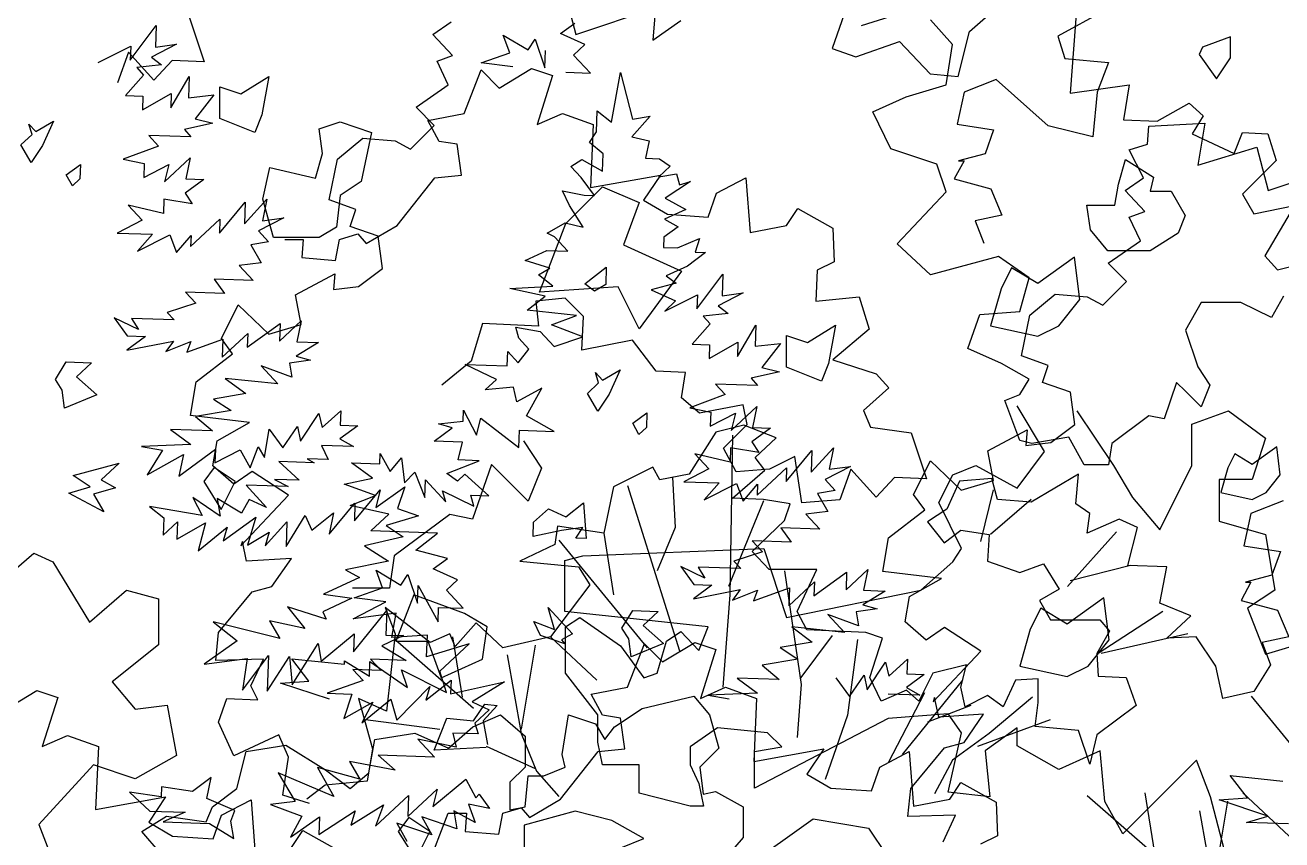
# Model space of a CAD drawing. Header units: inches. Extents: x -11 to 128, y 7 to 56.
# Drawn here: x 38.9529 to 39.3777, y 22.3473 to 22.6227 of the extents above; entities that cross this region are included whole.
import ezdxf

# ---------------------------------------------------------------- set-up
doc = ezdxf.new("R2010")
doc.units = ezdxf.units.IN
doc.header["$MEASUREMENT"] = 0
doc.layers.add('CAY', color=94, linetype='Continuous')
doc.layers.add('CAY-3', color=61, linetype='Continuous')
picture_1 = doc.add_image_def('image1.jpg', size_in_pixel=(1680, 1093))

# ---------------------------------------------------------------- blocks, each defined once
blk = doc.blocks.new('A$C76451831')
at = {"layer": 'CAY'}
for p, q in [((4659.22, 1729.96), (4665.97, 1767.35)), ((4665.97, 1767.35), (4675.16, 1732.12)), ((4648.09, 1722.64), (4648.64, 1738.49)), ((4648.64, 1738.49), (4659.22, 1729.96)), ((4688.38, 1734.38), (4674.7, 1718.99)), ((4675.16, 1732.12), (4688.38, 1734.38)), ((4642.83, 1714.67), (4648.09, 1722.64)), ((4652.95, 1706.15), (4642.83, 1714.67)), ((4674.7, 1718.99), (4687.73, 1715.82)), ((4687.73, 1715.82), (4685.01, 1702.77)), ((4652.49, 1693.02), (4652.95, 1706.15)), ((4628.6, 1696.58), (4636.94, 1701.73)), ((4636.46, 1688.14), (4628.6, 1696.58)), ((4636.94, 1701.73), (4652.49, 1693.02)), ((4685.01, 1702.77), (4695.42, 1702.4)), ((4703.37, 1696.69), (4694.94, 1688.82)), ((4695.42, 1702.4), (4703.37, 1696.69)), ((4646.41, 1674.65), (4636.46, 1688.14)), ((4694.94, 1688.82), (4708.16, 1691.08)), ((4718.84, 1685.27), (4699.82, 1672.78)), ((4708.16, 1691.08), (4710.59, 1682.83)), ((4710.59, 1682.83), (4718.84, 1685.27)), ((4627.57, 1667.15), (4622.52, 1678.2)), ((4622.52, 1678.2), (4638.72, 1674.92)), ((4638.72, 1674.92), (4646.41, 1674.65)), ((4637.88, 1650.92), (4627.57, 1667.15)), ((4699.82, 1672.78), (4715.38, 1664.08)), ((4715.38, 1664.08), (4699.27, 1656.94)), ((4699.27, 1656.94), (4709.49, 1651.14)), ((4610.99, 1646.42), (4624.4, 1654.11)), ((4616.33, 1643.51), (4610.99, 1646.42)), ((4624.4, 1654.11), (4637.88, 1650.92)), ((4709.49, 1651.14), (4698.79, 1643.35)), ((4626.37, 1632.73), (4616.33, 1643.51)), ((4698.79, 1643.35), (4698.52, 1635.65)), ((4708.93, 1635.29), (4725.5, 1642.42)), ((4725.5, 1642.42), (4722.42, 1632.1)), ((4594.41, 1625.69), (4610.53, 1633.29)), ((4610.53, 1633.29), (4626.37, 1632.73)), ((4698.52, 1635.65), (4708.93, 1635.29)), ((4730.11, 1631.83), (4716.61, 1621.42)), ((4722.42, 1632.1), (4730.11, 1631.83)), ((4612.79, 1620.06), (4594.41, 1625.69)), ((4604.45, 1614.91), (4612.79, 1620.06)), ((4716.61, 1621.42), (4700.5, 1614.28)), ((4615.03, 1606.38), (4604.45, 1614.91)), ((4708, 1608.58), (4689.26, 1603.79)), ((4700.5, 1614.28), (4708, 1608.58)), ((4723.65, 1589.44), (4743.14, 1615.51)), ((4743.14, 1615.51), (4742.57, 1599.21)), ((4582.8, 1604.79), (4615.03, 1606.38)), ((4609.33, 1598.88), (4582.8, 1604.79)), ((4689.26, 1603.79), (4707.54, 1595.45)), ((4699.56, 1587.56), (4724.01, 1599.86)), ((4724.01, 1599.86), (4723.65, 1589.44)), ((4758.5, 1601.37), (4739.58, 1591.61)), ((4742.57, 1599.21), (4758.5, 1601.37)), ((4595.82, 1588.47), (4609.33, 1598.88)), ((4707.54, 1595.45), (4699.56, 1587.56)), ((4739.58, 1591.61), (4747.09, 1585.91)), ((4632.84, 1584.45), (4595.82, 1588.47)), ((4614.02, 1577.41), (4632.84, 1584.45)), ((4747.09, 1585.91), (4728.44, 1583.84)), ((4728.44, 1583.84), (4733.68, 1578.21)), ((4587.22, 1575.62), (4605.68, 1572.26)), ((4589.65, 1567.38), (4587.22, 1575.62)), ((4605.68, 1572.26), (4616.16, 1561.01)), ((4637.72, 1568.42), (4614.02, 1577.41)), ((4733.68, 1578.21), (4720, 1562.82)), ((4754.11, 1553.47), (4768.07, 1577.01)), ((4768.07, 1577.01), (4767.52, 1561.16)), ((4597.06, 1558.96), (4589.65, 1567.38)), ((4616.16, 1561.01), (4637.72, 1568.42)), ((4720, 1562.82), (4733.12, 1562.37)), ((4732.76, 1551.95), (4754.49, 1564.34)), ((4733.12, 1562.37), (4732.76, 1551.95)), ((4754.49, 1564.34), (4754.11, 1553.47)), ((4767.52, 1561.16), (4786.63, 1563.22)), ((4786.63, 1563.22), (4772.4, 1545.13)), ((4580.76, 1546.38), (4581.14, 1557.25)), ((4581.14, 1557.25), (4589, 1548.81)), ((4589, 1548.81), (4597.06, 1558.96)), ((4572.7, 1536.23), (4549.08, 1547.49)), ((4549.08, 1547.49), (4580.76, 1546.38)), ((4772.4, 1545.13), (4785.88, 1541.94)), ((4564.27, 1528.37), (4572.7, 1536.23)), ((4785.88, 1541.94), (4764.42, 1537.25)), ((4764.42, 1537.25), (4769.21, 1531.64)), ((4585.64, 1530.34), (4564.27, 1528.37)), ((4587.97, 1519.38), (4585.64, 1530.34)), ((4606.91, 1529.6), (4587.97, 1519.38)), ((4595.3, 1508.7), (4606.91, 1529.6)), ((4744.95, 1524.78), (4718.32, 1514.83)), ((4769.21, 1531.64), (4737.53, 1532.75)), ((4737.53, 1532.75), (4744.95, 1524.78)), ((4718.32, 1514.83), (4734.07, 1511.56)), ((4749.45, 1497.88), (4768.66, 1515.79)), ((4768.66, 1515.79), (4765.39, 1500.04)), ((4528.94, 1502.86), (4547.59, 1504.92)), ((4547.59, 1504.92), (4547.88, 1513.07)), ((4547.88, 1513.07), (4557.64, 1494.15)), ((4557.64, 1494.15), (4560.81, 1507.18)), ((4560.81, 1507.18), (4589.49, 1484.87)), ((4616.2, 1497.09), (4595.3, 1508.7)), ((4734.07, 1511.56), (4733.7, 1501.15)), ((4733.7, 1501.15), (4752.62, 1510.91)), ((4752.62, 1510.91), (4749.45, 1497.88)), ((4525.77, 1489.82), (4539.26, 1499.78)), ((4539.26, 1499.78), (4528.94, 1502.86)), ((4589.49, 1484.87), (4589.95, 1498.01)), ((4589.95, 1498.01), (4616.2, 1497.09)), ((4778.96, 1499.57), (4765.01, 1489.17)), ((4765.39, 1500.04), (4778.96, 1499.57)), ((4547.04, 1489.08), (4525.77, 1489.82)), ((4543.85, 1475.59), (4547.04, 1489.08)), ((4765.01, 1489.17), (4770.17, 1481.29)), ((4484.84, 1472.66), (4485.11, 1480.36)), ((4485.11, 1480.36), (4492.79, 1466.94)), ((4492.79, 1466.94), (4501.3, 1477.07)), ((4501.3, 1477.07), (4503.37, 1458.42)), ((4722.1, 1480.24), (4732.58, 1469)), ((4748.61, 1473.88), (4722.1, 1480.24)), ((4748.99, 1484.74), (4748.61, 1473.88)), ((4770.17, 1481.29), (4748.99, 1484.74)), ((4790.7, 1459.26), (4810.09, 1482.61)), ((4809.52, 1466.31), (4826.48, 1484.76)), ((4810.09, 1482.61), (4809.52, 1466.31)), ((4826.48, 1484.76), (4823.2, 1468.55)), ((4463.57, 1473.41), (4484.84, 1472.66)), ((4479.48, 1461.97), (4463.57, 1473.41)), ((4535.34, 1465.46), (4559.69, 1475.04)), ((4559.69, 1475.04), (4543.85, 1475.59)), ((4732.58, 1469), (4713.66, 1459.23)), ((4769.05, 1449.14), (4791.06, 1469.68)), ((4791.06, 1469.68), (4790.7, 1459.26)), ((4839.13, 1470.72), (4820.21, 1460.95)), ((4823.2, 1468.55), (4839.13, 1470.72)), ((4458.02, 1457.28), (4479.48, 1461.97)), ((4481.74, 1448.74), (4458.02, 1457.28)), ((4503.37, 1458.42), (4511.35, 1466.3)), ((4511.35, 1466.3), (4518.85, 1447.45)), ((4518.85, 1447.45), (4519.31, 1460.58)), ((4519.31, 1460.58), (4534.6, 1444.18)), ((4543.3, 1459.74), (4535.34, 1465.46)), ((4548.92, 1464.98), (4543.3, 1459.74)), ((4566.92, 1448.49), (4548.92, 1464.98)), ((4713.66, 1459.23), (4740.37, 1458.3)), ((4740.37, 1458.3), (4729.04, 1445.55)), ((4729.04, 1445.55), (4753.49, 1457.84)), ((4753.49, 1457.84), (4758.46, 1444.52)), ((4758.46, 1444.52), (4769.33, 1457.29)), ((4769.33, 1457.29), (4769.05, 1449.14)), ((4820.21, 1460.95), (4827.62, 1452.53)), ((4462.44, 1441.26), (4481.74, 1448.74)), ((4534.6, 1444.18), (4532.16, 1452.42)), ((4532.16, 1452.42), (4555.77, 1440.72)), ((4555.77, 1440.72), (4553.34, 1448.96)), ((4553.34, 1448.96), (4566.92, 1448.49)), ((4827.62, 1452.53), (4814.4, 1450.27)), ((4814.4, 1450.27), (4822.09, 1436.86)), ((4491.67, 1434.8), (4462.44, 1441.26)), ((4478.09, 1422.12), (4491.67, 1434.8)), ((4822.09, 1436.86), (4805.7, 1434.71)), ((4805.7, 1434.71), (4816.18, 1423.46)), ((4528.33, 1420.37), (4478.09, 1422.12)), ((4512.03, 1407.79), (4528.33, 1420.37)), ((4786.77, 1424.49), (4794.55, 1413.79)), ((4816.18, 1423.46), (4786.77, 1424.49)), ((4794.55, 1413.79), (4765.13, 1414.82)), ((4765.13, 1414.82), (4772.99, 1406.39)), ((4200.34, 1384.68), (4224.51, 1405.33)), ((4224.51, 1405.33), (4238.66, 1398.84)), ((4535.82, 1401.52), (4512.03, 1407.79)), ((4525.13, 1393.74), (4535.82, 1401.52)), ((4772.99, 1406.39), (4751.45, 1399.43)), ((4238.66, 1398.84), (4266.37, 1353.42)), ((4487.01, 1379.2), (4482.04, 1392.52)), ((4482.04, 1392.52), (4500.68, 1381.44)), ((4543.42, 1385.39), (4525.13, 1393.74)), ((4711.43, 1395.39), (4721.38, 1381.9)), ((4729.7, 1386.59), (4711.43, 1395.39)), ((4724.56, 1394.93), (4729.7, 1386.59)), ((4756.69, 1393.81), (4724.56, 1394.93)), ((4751.45, 1399.43), (4756.69, 1393.81)), ((4811.71, 1373.3), (4836.35, 1391.03)), ((4835.89, 1377.9), (4852.29, 1393.19)), ((4836.35, 1391.03), (4835.89, 1377.9)), ((4852.29, 1393.19), (4849.02, 1377.44)), ((4500.68, 1381.44), (4505.95, 1389.42)), ((4505.95, 1389.42), (4513.35, 1367.85)), ((4534.99, 1377.52), (4543.42, 1385.39)), ((4721.38, 1381.9), (4734.96, 1381.42)), ((4792.87, 1365.8), (4812.08, 1383.71)), ((4812.08, 1383.71), (4811.71, 1373.3)), ((4266.37, 1353.42), (4294.09, 1377.61)), ((4294.09, 1377.61), (4318.26, 1371.12)), ((4465.45, 1371.79), (4487.01, 1379.2)), ((4513.35, 1367.85), (4513.81, 1380.98)), ((4513.81, 1380.98), (4528.72, 1353.72)), ((4547.65, 1363.94), (4534.99, 1377.52)), ((4734.96, 1381.42), (4721, 1371.03)), ((4721, 1371.03), (4756.14, 1377.96)), ((4756.14, 1377.96), (4750.42, 1370)), ((4750.42, 1370), (4769.26, 1377.5)), ((4766.26, 1369.45), (4793.35, 1379.38)), ((4769.26, 1377.5), (4766.26, 1369.45)), ((4793.35, 1379.38), (4792.87, 1365.8)), ((4865.31, 1376.87), (4848.64, 1366.57)), ((4849.02, 1377.44), (4865.31, 1376.87)), ((4318.26, 1371.12), (4318.26, 1336.32)), ((4464.9, 1355.94), (4489.36, 1368.69)), ((4489.36, 1368.69), (4465.45, 1371.79)), ((4528.72, 1353.72), (4529.1, 1364.58)), ((4529.1, 1364.58), (4547.65, 1363.94)), ((4859.4, 1363.48), (4843.47, 1361.31)), ((4848.64, 1366.57), (4859.4, 1363.48)), ((4497.23, 1360.26), (4464.9, 1355.94)), ((4493.86, 1341.79), (4497.23, 1360.26)), ((4822.1, 1359.34), (4834.77, 1345.75)), ((4845.37, 1350.82), (4822.1, 1359.34)), ((4843.47, 1361.31), (4845.37, 1350.82)), ((4834.77, 1345.75), (4795.03, 1349.86)), ((4795.03, 1349.86), (4810.5, 1338.44)), ((4318.26, 1336.32), (4283.47, 1308.59)), ((4520.66, 1343.57), (4493.86, 1341.79)), ((4520.09, 1327.27), (4520.66, 1343.57)), ((4552.15, 1337.03), (4520.09, 1327.27)), ((4530.14, 1316.49), (4552.15, 1337.03)), ((4810.5, 1338.44), (4786.33, 1334.29)), ((4786.33, 1334.29), (4799.63, 1325.67)), ((4431.54, 1309.06), (4418.53, 1325.83)), ((4418.53, 1325.83), (4458.27, 1321.72)), ((4799.63, 1325.67), (4772.73, 1321.17)), ((4868.06, 1312.85), (4882.1, 1325.51)), ((4882.1, 1325.51), (4881.72, 1314.64)), ((4458.27, 1321.72), (4458.36, 1324.44)), ((4458.36, 1324.44), (4476.99, 1312.91)), ((4476.99, 1312.91), (4477.37, 1323.78)), ((4477.37, 1323.78), (4505.69, 1304.2)), ((4501.17, 1317.5), (4535.01, 1300.46)), ((4505.69, 1304.2), (4501.17, 1317.5)), ((4535.01, 1300.46), (4530.14, 1316.49)), ((4772.73, 1321.17), (4785.5, 1310.3)), ((4851.84, 1302.54), (4865.71, 1323.36)), ((4865.71, 1323.36), (4868.06, 1312.85)), ((4283.47, 1308.59), (4300.57, 1287.95)), ((4410.19, 1307.54), (4431.54, 1309.06)), ((4446.93, 1295.37), (4410.19, 1307.54)), ((4753.81, 1311.4), (4769.28, 1299.98)), ((4785.5, 1310.3), (4753.81, 1311.4)), ((4828.14, 1311.53), (4838.52, 1297.56)), ((4838.52, 1297.56), (4849.5, 1313.5)), ((4849.5, 1313.5), (4851.84, 1302.54)), ((4894.84, 1314.18), (4881.35, 1304.23)), ((4881.72, 1314.64), (4894.84, 1314.18)), ((4682.3, 1288.37), (4721.22, 1297.81)), ((4721.22, 1297.81), (4733.01, 1283.65)), ((4769.28, 1299.98), (4732.07, 1298.56)), ((4732.07, 1298.56), (4747.83, 1295.74)), ((4891.57, 1298.43), (4867.58, 1299.27)), ((4881.35, 1304.23), (4891.57, 1298.43)), ((4300.57, 1287.95), (4324.75, 1290.9)), ((4324.75, 1290.9), (4331.82, 1253.15)), ((4661.47, 1274.61), (4682.3, 1288.37)), ((4554.94, 1274.61), (4575.78, 1283.65)), ((4575.78, 1283.65), (4594.25, 1267.53)), ((4622.16, 1253.76), (4626.88, 1283.65)), ((4626.88, 1283.65), (4647.32, 1276.97)), ((4733.01, 1283.65), (4740.09, 1258.48)), ((4481.05, 1265.17), (4511.31, 1269.89)), ((4511.31, 1269.89), (4536.47, 1258.48)), ((4536.47, 1258.48), (4554.94, 1274.61)), ((4647.32, 1276.97), (4654.39, 1265.17)), ((4654.39, 1265.17), (4661.47, 1274.61)), ((4384.35, 1256.12), (4414.22, 1260.84)), ((4414.22, 1260.84), (4444.1, 1242.36)), ((4476.72, 1240), (4481.05, 1265.17)), ((4594.25, 1267.53), (4594.25, 1244.33)), ((4740.09, 1258.48), (4725.93, 1244.33)), ((4331.82, 1253.15), (4300.57, 1235.45)), ((4377.27, 1228.2), (4384.35, 1256.12)), ((4624.52, 1244.33), (4622.16, 1253.76)), ((4269.32, 1246.07), (4228.05, 1201.24)), ((4300.57, 1235.45), (4269.32, 1246.07)), ((4444.1, 1242.36), (4462.57, 1228.2)), ((4462.57, 1228.2), (4476.72, 1240)), ((4594.25, 1244.33), (4582.85, 1232.92)), ((4608.4, 1237.64), (4624.52, 1244.33)), ((4725.93, 1244.33), (4728.29, 1223.88)), ((4582.85, 1232.92), (4582.85, 1212.08)), ((4594.25, 1214.44), (4596.61, 1237.64)), ((4596.61, 1237.64), (4608.4, 1237.64)), ((4358.8, 1214.44), (4377.27, 1228.2)), ((4728.29, 1223.88), (4737.73, 1225.84)), ((4737.73, 1225.84), (4758.56, 1214.44)), ((4354.08, 1203.04), (4358.8, 1214.44)), ((4582.85, 1212.08), (4594.25, 1214.44)), ((4758.56, 1214.44), (4758.56, 1191.24)), ((4305.73, 1195.96), (4324.21, 1207.36)), ((4324.21, 1207.36), (4354.08, 1203.04)), ((4749.13, 1161.35), (4811.23, 1205.4)), ((4811.23, 1205.4), (4852.9, 1198.32)), ((4228.05, 1201.24), (4241.61, 1166.44)), ((4319.49, 1179.83), (4305.73, 1195.96)), ((4852.9, 1198.32), (4866.66, 1177.87)), ((4758.56, 1191.24), (4744.41, 1175.12)), ((5529.07, 946.57), (5540.67, 911.76)), ((5485.02, 913.12), (5504.51, 939.18)), ((5504.51, 939.18), (5503.94, 922.88)), ((5808.89, 933.16), (5819.59, 940.94)), ((6056.75, 945.81), (6035.21, 938.85)), ((5770.77, 918.62), (5765.8, 931.94)), ((5765.8, 931.94), (5784.45, 920.86)), ((5784.45, 920.86), (5789.71, 928.84)), ((5789.71, 928.84), (5797.11, 907.27)), ((5827.18, 924.81), (5808.89, 933.16)), ((5460.94, 911.24), (5485.39, 923.53)), ((5483.71, 919.15), (5475.28, 895.94)), ((5502.7, 898.05), (5483.71, 919.15)), ((5485.39, 923.53), (5485.02, 913.12)), ((5519.88, 925.04), (5500.96, 915.28)), ((5503.94, 922.88), (5519.88, 925.04)), ((5749.22, 911.21), (5770.77, 918.62)), ((5797.11, 907.27), (5797.57, 920.4)), ((5818.75, 916.95), (5827.18, 924.81)), ((5508.46, 909.58), (5489.81, 907.51)), ((5500.96, 915.28), (5508.46, 909.58)), ((5516.41, 912.82), (5502.7, 898.05)), ((5540.67, 911.76), (5516.41, 912.82)), ((5773.13, 908.11), (5749.22, 911.21)), ((5831.42, 903.36), (5818.75, 916.95)), ((5495.05, 901.89), (5481.37, 886.5)), ((5489.81, 907.51), (5495.05, 901.89)), ((5515.49, 877.14), (5529.45, 900.68)), ((5529.45, 900.68), (5528.9, 884.84)), ((5812.86, 904), (5831.42, 903.36)), ((5481.37, 886.5), (5494.5, 886.04)), ((5494.14, 875.62), (5515.87, 888.01)), ((5494.5, 886.04), (5494.14, 875.62)), ((5515.87, 888.01), (5515.49, 877.14)), ((5528.9, 884.84), (5548, 886.89)), ((5548, 886.89), (5533.78, 868.8)), ((5547.26, 865.61), (5525.8, 860.92)), ((5533.78, 868.8), (5547.26, 865.61)), ((5498.9, 856.42), (5506.33, 848.45)), ((5530.59, 855.31), (5498.9, 856.42)), ((5525.8, 860.92), (5530.59, 855.31)), ((5506.33, 848.45), (5479.7, 838.5)), ((5479.7, 838.5), (5495.44, 835.23)), ((5495.44, 835.23), (5495.08, 824.82)), ((5495.08, 824.82), (5514, 834.58)), ((5510.83, 821.55), (5530.03, 839.46)), ((5514, 834.58), (5510.83, 821.55)), ((5530.03, 839.46), (5526.76, 823.71)), ((5540.34, 823.24), (5526.38, 812.84)), ((5526.76, 823.71), (5540.34, 823.24)), ((5510.37, 808.42), (5509.99, 797.55)), ((5531.55, 804.96), (5510.37, 808.42)), ((5526.38, 812.84), (5531.55, 804.96)), ((5552.08, 782.93), (5571.47, 806.28)), ((5570.9, 789.98), (5587.86, 808.43)), ((5571.47, 806.28), (5570.9, 789.98)), ((5587.86, 808.43), (5584.57, 792.23)), ((5509.99, 797.55), (5483.48, 803.92)), ((5483.48, 803.92), (5493.96, 792.67)), ((5493.96, 792.67), (5475.04, 782.9)), ((5530.42, 772.81), (5552.44, 793.35)), ((5552.44, 793.35), (5552.08, 782.93)), ((5600.51, 794.39), (5581.59, 784.62)), ((5584.57, 792.23), (5600.51, 794.39)), ((5475.04, 782.9), (5501.74, 781.97)), ((5501.74, 781.97), (5490.42, 769.22)), ((5490.42, 769.22), (5514.87, 781.51)), ((5514.87, 781.51), (5519.84, 768.19)), ((5519.84, 768.19), (5530.71, 780.96)), ((5530.71, 780.96), (5530.42, 772.81)), ((5589, 776.2), (5575.78, 773.95)), ((5581.59, 784.62), (5589, 776.2)), ((5575.78, 773.95), (5583.47, 760.53)), ((5583.47, 760.53), (5567.08, 758.38)), ((5567.08, 758.38), (5577.56, 747.14)), ((5577.56, 747.14), (5548.14, 748.16)), ((5548.14, 748.16), (5555.93, 737.47)), ((5526.51, 738.49), (5534.37, 730.06)), ((5555.93, 737.47), (5526.51, 738.49)), ((5534.37, 730.06), (5512.83, 723.1)), ((5512.83, 723.1), (5518.07, 717.48)), ((5472.81, 719.06), (5482.76, 705.57)), ((5491.08, 710.26), (5472.81, 719.06)), ((5518.07, 717.48), (5485.93, 718.6)), ((5485.93, 718.6), (5491.08, 710.26)), ((5573.09, 696.97), (5597.73, 714.7)), ((5597.27, 701.57), (5613.66, 716.86)), ((5597.73, 714.7), (5597.27, 701.57)), ((5613.66, 716.86), (5610.39, 701.11)), ((5496.34, 705.09), (5482.38, 694.7)), ((5482.38, 694.7), (5517.52, 701.63)), ((5482.76, 705.57), (5496.34, 705.09)), ((5517.52, 701.63), (5511.8, 693.67)), ((5511.8, 693.67), (5530.64, 701.17)), ((5527.64, 693.12), (5554.72, 703.05)), ((5530.64, 701.17), (5527.64, 693.12)), ((5554.25, 689.47), (5573.45, 707.39)), ((5554.72, 703.05), (5554.25, 689.47)), ((5573.45, 707.39), (5573.09, 696.97)), ((5626.69, 700.54), (5610.01, 690.24)), ((5610.39, 701.11), (5626.69, 700.54)), ((5606.74, 674.49), (5583.48, 683.01)), ((5583.48, 683.01), (5596.14, 669.42)), ((5620.78, 687.15), (5604.85, 684.98)), ((5604.85, 684.98), (5606.74, 674.49)), ((5610.01, 690.24), (5620.78, 687.15)), ((5596.14, 669.42), (5556.41, 673.53)), ((5556.41, 673.53), (5571.87, 662.11)), ((5571.87, 662.11), (5547.71, 657.97)), ((5547.71, 657.97), (5561, 649.34)), ((5561, 649.34), (5534.11, 644.84)), ((5534.11, 644.84), (5546.87, 633.97)), ((5613.22, 626.21), (5627.08, 647.03)), ((5627.08, 647.03), (5629.44, 636.52)), ((5629.44, 636.52), (5643.47, 649.18)), ((5643.47, 649.18), (5643.09, 638.31)), ((5515.19, 635.07), (5530.65, 623.65)), ((5546.87, 633.97), (5515.19, 635.07)), ((5586.05, 614.01), (5589.51, 635.2)), ((5589.51, 635.2), (5599.9, 621.24)), ((5599.9, 621.24), (5610.88, 637.17)), ((5610.88, 637.17), (5613.22, 626.21)), ((5656.22, 637.86), (5642.73, 627.9)), ((5643.09, 638.31), (5656.22, 637.86)), ((5642.73, 627.9), (5652.95, 622.1)), ((5530.65, 623.65), (5493.44, 622.23)), ((5493.44, 622.23), (5509.21, 619.42)), ((5509.21, 619.42), (5497.68, 600.78)), ((5497.68, 600.78), (5524.95, 616.15)), ((5521.67, 599.94), (5549.11, 620.29)), ((5524.95, 616.15), (5521.67, 599.94)), ((5549.11, 620.29), (5548.75, 609.88)), ((5548.75, 609.88), (5567.67, 619.64)), ((5567.67, 619.64), (5575.36, 606.23)), ((5575.36, 606.23), (5581.34, 621.88)), ((5581.34, 621.88), (5586.05, 614.01)), ((5628.96, 622.94), (5634.03, 612.34)), ((5652.95, 622.1), (5628.96, 622.94)), ((5596.82, 610.92), (5612.19, 596.78)), ((5623.52, 609.98), (5596.82, 610.92)), ((5618.19, 612.89), (5623.52, 609.98)), ((5634.03, 612.34), (5618.19, 612.89)), ((5612.19, 596.78), (5593.63, 597.43)), ((5593.63, 597.43), (5603.87, 592.08)), ((5603.87, 592.08), (5572.18, 593.19)), ((5572.18, 593.19), (5587.46, 576.34)), ((5653.72, 566.32), (5673.11, 589.67)), ((5669.92, 576.18), (5691.77, 591.73)), ((5673.11, 589.67), (5669.92, 576.18)), ((5691.77, 591.73), (5686.22, 575.61)), ((5552.79, 569.84), (5531.98, 583.71)), ((5531.98, 583.71), (5539.21, 570.31)), ((5568.73, 572), (5550.53, 583.07)), ((5550.53, 583.07), (5552.79, 569.84)), ((5574.52, 582.23), (5568.73, 572)), ((5587.46, 576.34), (5574.52, 582.23)), ((5634.78, 556.1), (5654.18, 579.45)), ((5654.18, 579.45), (5653.72, 566.32)), ((5499.57, 577.14), (5510.15, 568.61)), ((5539.21, 570.31), (5499.57, 577.14)), ((5510.15, 568.61), (5509.69, 555.48)), ((5554.86, 551.18), (5579.49, 568.91)), ((5579.49, 568.91), (5573.32, 547.82)), ((5602.29, 546.81), (5616.7, 570.33)), ((5616.7, 570.33), (5621.75, 559.27)), ((5621.75, 559.27), (5638.07, 572.3)), ((5638.07, 572.3), (5634.78, 556.1)), ((5701.88, 570.07), (5677.61, 562.76)), ((5686.22, 575.61), (5701.88, 570.07)), ((5509.69, 555.48), (5520.47, 565.53)), ((5520.47, 565.53), (5520.01, 552.4)), ((5520.01, 552.4), (5541.74, 564.79)), ((5541.74, 564.79), (5536.02, 543.68)), ((5536.02, 543.68), (5557.94, 561.5)), ((5557.94, 561.5), (5554.86, 551.18)), ((5586.44, 547.36), (5602.93, 565.37)), ((5602.93, 565.37), (5602.29, 546.81)), ((5677.61, 562.76), (5690.45, 554.15)), ((5573.32, 547.82), (5589.52, 557.68)), ((5589.52, 557.68), (5586.44, 547.36)), ((5690.45, 554.15), (5661.22, 547.47)), ((5661.22, 547.47), (5679.4, 535.95)), ((5683.65, 539.8), (5680.11, 515.62)), ((5679.4, 535.95), (5646.99, 529.38)), ((5657.66, 523.56), (5630.49, 510.91)), ((5646.99, 529.38), (5657.66, 523.56)), ((5680.11, 515.62), (5652.4, 515.62)), ((5651.68, 507.91), (5630.03, 497.78)), ((5630.49, 510.91), (5651.68, 507.91)), ((5632.55, 492.25), (5603.42, 501.43)), ((5603.42, 501.43), (5616.44, 485.11)), ((5630.03, 497.78), (5632.55, 492.25)), ((5652.99, 467.51), (5678.1, 498.82)), ((5678.1, 498.82), (5677.45, 480.26)), ((5597.6, 477.61), (5547.29, 490.25)), ((5547.29, 490.25), (5565.37, 476.01)), ((5589.92, 491.02), (5597.6, 477.61)), ((5616.44, 485.11), (5589.92, 491.02)), ((5565.37, 476.01), (5540.74, 458.29)), ((5606.81, 442.83), (5626.47, 473.88)), ((5626.47, 473.88), (5628.73, 460.65)), ((5628.73, 460.65), (5653.46, 481.1)), ((5653.46, 481.1), (5652.99, 467.51)), ((5690.58, 479.8), (5674.45, 472.2)), ((5677.45, 480.26), (5690.58, 479.8)), ((5569.51, 438.7), (5589, 464.76)), ((5589, 464.76), (5588.07, 438.05)), ((5588.07, 438.05), (5604.84, 464.21)), ((5604.84, 464.21), (5606.81, 442.83)), ((5674.45, 472.2), (5692.64, 461.14)), ((5540.74, 458.29), (5573.06, 462.6)), ((5573.06, 462.6), (5569.51, 438.7)), ((5652.53, 454.38), (5660.39, 445.95)), ((5673.8, 453.64), (5652.53, 454.38)), ((5665.94, 462.08), (5673.8, 453.64)), ((5692.64, 461.14), (5665.94, 462.08)), ((5660.39, 445.95), (5633.33, 436.47)), ((5707.46, 431.16), (5726.57, 446.36)), ((5726.57, 446.36), (5726.2, 435.94)), ((5726.2, 435.94), (5766.85, 444.95)), ((5766.85, 444.95), (5742.31, 429.94)), ((5633.33, 436.47), (5651.88, 435.82)), ((5651.88, 435.82), (5645.8, 417.45)), ((5685.63, 416.05), (5710.54, 441.48)), ((5710.54, 441.48), (5707.46, 431.16)), ((5645.8, 417.45), (5667.53, 429.83)), ((5659.29, 414.25), (5681.21, 432.08)), ((5667.53, 429.83), (5659.29, 414.25)), ((5681.21, 432.08), (5685.63, 416.05)), ((5742.31, 429.94), (5755.24, 424.05)), ((5755.24, 424.05), (5744.47, 414)), ((5744.47, 414), (5746.9, 405.75)), ((5701.45, 401.9), (5714.12, 388.31)), ((5730.24, 395.91), (5701.45, 401.9)), ((5746.9, 405.75), (5727.89, 406.42)), ((5727.89, 406.42), (5730.24, 395.91)), ((5714.12, 388.31), (5671.57, 389.8)), ((5671.57, 389.8), (5684.32, 378.47)), ((5625.93, 380.51), (5638.32, 358.77)), ((5657.8, 371.69), (5625.93, 380.51)), ((5650.11, 385.11), (5657.8, 371.69)), ((5684.32, 378.47), (5650.11, 385.11)), ((5596.34, 376.56), (5609.18, 354.8)), ((5638.32, 358.77), (5596.34, 376.56)), ((5712.82, 351.18), (5737.55, 371.63)), ((5737.55, 371.63), (5745.22, 357.76)), ((5693.98, 343.68), (5715.99, 364.22)), ((5715.99, 364.22), (5712.82, 351.18)), ((5745.22, 357.76), (5747.58, 360.4)), ((5747.58, 360.4), (5755.36, 349.7)), ((5609.18, 354.8), (5590.52, 352.74)), ((5590.52, 352.74), (5614.23, 343.75)), ((5651.15, 337.02), (5675.71, 352.48)), ((5669.71, 336.37), (5694.53, 359.53)), ((5675.71, 352.48), (5669.71, 336.37)), ((5694.53, 359.53), (5693.98, 343.68)), ((5755.36, 349.7), (5739.62, 352.97)), ((5739.62, 352.97), (5744.58, 339.2)), ((5614.23, 343.75), (5605.53, 328.18)), ((5605.53, 328.18), (5627.35, 343.29)), ((5626.89, 330.16), (5654.25, 347.79)), ((5627.35, 343.29), (5626.89, 330.16)), ((5654.25, 347.79), (5651.15, 337.02)), ((5730.81, 334.24), (5704.39, 343.32)), ((5704.39, 343.32), (5712.08, 329.9)), ((5744.58, 339.2), (5728.57, 347.91)), ((5728.57, 347.91), (5730.81, 334.24)), ((5712.08, 329.9), (5685.64, 338.53)), ((5685.64, 338.53), (5693.33, 325.12))]:
    blk.add_line(p, q, dxfattribs=at)
for points in [[(5030.22, 1813.77), (4995.41, 1794.79), (5000.69, 1777.91), (5033.38, 1774.75), (5024.95, 1752.6), (5021.78, 1718.85), (4988.03, 1727.29), (4949.01, 1762.09), (4924.75, 1752.6), (4919.48, 1728.34), (4946.9, 1724.12), (4940.57, 1706.2), (4920.53, 1700.92), (4924.75, 1700.92), (4917.37, 1687.21), (4944.79, 1679.83), (4953.23, 1659.79), (4933.19, 1655.57), (4939.52, 1638.7)], [(4908.91, 1188.09), (4918.4, 1208.13), (4882.54, 1207.08), (4884.65, 1228.17), (4909.96, 1258.76), (4924.73, 1262.97), (4939.5, 1284.07), (4905.75, 1281.96), (4902.58, 1296.72), (4901.53, 1293.56), (4937.39, 1331.53), (4909.96, 1349.46), (4896.25, 1339.97), (4880.43, 1353.68), (4883.6, 1372.66), (4907.85, 1386.37), (4863.56, 1391.65), (4867.78, 1416.96), (4895.2, 1438.05), (4886.76, 1449.65), (4899.42, 1474.97), (4922.62, 1452.82), (4946.88, 1460.2), (4942.66, 1482.35), (4972.19, 1498.17), (4971.14, 1486.57), (4990.12, 1488.68), (5008.05, 1502.39), (5004.89, 1526.65), (4983.79, 1534.03), (4988.01, 1546.69), (4967.97, 1554.07), (4974.3, 1584.65), (4993.28, 1600.47), (5017.54, 1598.37), (5029.14, 1592.04), (5047.07, 1609.97), (5033.36, 1623.68), (5057.62, 1640.55), (5049.18, 1658.48), (5060.78, 1662.7), (5046.02, 1678.52), (5059.73, 1688.01), (5049.18, 1709.11), (5062.89, 1713.33), (5063.95, 1727.04), (5106.14, 1729.15), (5100.86, 1697.51), (5145.16, 1711.22), (5153.6, 1678.52), (5213.71, 1698.56)], [(4680.01, 1494.86), (4675.32, 1503.18), (4686.01, 1510.97), (4685.63, 1500.1), (4680.01, 1494.86)], [(529.97, 749.26), (509.93, 755.59), (514.15, 784.06), (506.77, 800.94), (473.02, 785.12), (461.42, 810.43), (467.75, 828.36), (490.95, 827.3), (485.68, 837.85), (495.17, 857.89), (459.31, 856.84), (461.42, 877.93), (486.73, 908.52), (501.5, 912.73), (516.26, 933.83), (482.51, 931.72), (479.35, 946.48), (478.29, 943.32), (514.15, 981.29), (486.73, 999.22), (473.02, 989.73), (457.2, 1003.44), (460.36, 1022.42), (484.62, 1036.13), (440.32, 1041.41), (444.54, 1066.72), (471.97, 1087.81), (463.53, 1099.41), (476.18, 1124.73), (499.39, 1102.58), (523.65, 1109.96), (519.43, 1132.11), (548.96, 1147.93), (547.9, 1136.33), (566.89, 1138.44), (584.82, 1152.15), (581.65, 1176.41), (560.56, 1183.79), (564.78, 1196.44), (544.74, 1203.83), (551.07, 1234.41), (570.05, 1250.23), (594.31, 1248.12), (605.91, 1241.8), (623.84, 1259.73), (610.13, 1273.44), (634.39, 1290.31), (625.95, 1308.24), (637.55, 1312.46), (622.79, 1328.28), (636.5, 1337.77)], [(721.93, 1360.98), (730.36, 1328.28), (790.48, 1348.32), (788.37, 1324.06), (809.47, 1338.83)], [(936.03, 1353.59), (923.37, 1317.73), (941.3, 1311.41), (974, 1323.01), (997.2, 1298.75), (1018.29, 1296.64), (1026.73, 1330.39), (1055.21, 1355.7)], [(1107.94, 1353.59), (1102.67, 1283.98), (1146.97, 1290.31), (1142.75, 1263.94), (1168.06, 1262.89), (1192.32, 1276.6), (1202.86, 1267.11), (1194.43, 1253.4), (1226.07, 1238.63), (1232.4, 1254.45), (1251.38, 1253.4), (1257.71, 1233.36), (1232.4, 1208.05), (1240.83, 1193.28), (1271.42, 1199.61), (1249.27, 1161.64), (1258.76, 1151.09), (1296.73, 1160.59)], [(1262.98, 977.07), (1238.72, 967.58), (1233.45, 943.32), (1260.87, 939.1), (1254.54, 921.17), (1234.5, 915.9), (1238.72, 915.9), (1231.34, 902.19), (1258.76, 894.8), (1267.2, 874.77), (1247.16, 870.55), (1253.49, 853.67)], [(5140.94, 1297.78), (5207.39, 1216.57)], [(5017.54, 1222.9), (5076.6, 1171.22)], [(5060.78, 1225.01), (5068.17, 1179.65)], [(5134.61, 1225.01), (5169.42, 1192.31)], [(1267.08, 733.83), (1235.4, 734.94), (1251.43, 739.82), (1214.69, 751.98), (1236.05, 753.5), (1223.04, 770.27), (1262.77, 766.17)], [(5101.92, 1211.3), (5112.46, 1152.23), (5124.07, 1123.76), (5140.94, 1104.77)], [(5123.01, 1218.68), (5112.46, 1155.4)], [(1253.49, 853.67), (1240.83, 833.63), (1217.63, 828.36), (1212.36, 852.62), (1197.59, 874.77), (1175.44, 873.71), (1193.37, 890.59), (1170.17, 900.08), (1175.44, 927.5), (1145.91, 928.55), (1153.29, 957.03), (1139.58, 963.36), (1115.32, 952.81), (1117.43, 967.58), (1106.89, 974.96), (1109, 997.11), (1073.14, 976.02), (1047.82, 978.12), (1043.61, 993.94), (1019.35, 991.84), (1009.86, 970.74), (995.09, 961.25), (1007.75, 945.43), (1020.4, 954.92), (1041.5, 951.76), (1040.44, 931.72), (1064.7, 923.28), (1082.63, 929.61), (1094.23, 910.62), (1079.47, 902.19), (1087.9, 887.42), (1124.82, 887.42), (1132.2, 878.98), (1122.71, 862.11), (1123.76, 845.23), (1144.86, 844.18), (1152.24, 823.09), (1122.71, 800.94), (1117.43, 778.79), (1109, 804.1), (1076.3, 807.27), (1078.41, 825.19), (1078.41, 843.12), (1061.54, 842.07), (1052.04, 822.03), (1040.44, 830.47), (1023.57, 822.03), (1020.4, 836.8), (1024.62, 853.67), (999.31, 847.34), (988.76, 826.25), (979.27, 834.69), (960.29, 826.25), (951.85, 844.18), (961.34, 873.71), (948.68, 877.93), (904.39, 880.04), (897, 893.75), (911.77, 925.39), (875.91, 925.39), (863.25, 939.1), (887.51, 962.3), (891.73, 974.96), (871.69, 978.12), (848.49, 979.18), (872.75, 1000.27), (865.36, 1009.77), (881.18, 1024.53), (856.93, 1034.02), (835.83, 1028.75), (815.79, 997.11), (793.65, 992.89), (788.37, 1002.38), (758.84, 987.62), (751.46, 952.81), (716.65, 958.09), (714.54, 944.37), (688.18, 931.72), (732.47, 927.5), (740.91, 913.79), (711.38, 874.77), (675.52, 866.33), (655.48, 885.31), (639.66, 867.38), (635.44, 876.87), (620.68, 870.55), (586.93, 896.91), (594.31, 876.87), (587.98, 818.87), (566.89, 828.36), (577.43, 790.39), (573.22, 766.13), (541.57, 762.97), (527.86, 752.42)], [(848.49, 1026.64), (846.38, 906.41), (841.11, 836.8)], [(803.14, 995), (805.25, 957.03), (791.54, 924.34)], [(769.39, 988.67), (808.41, 864.22)], [(1044.66, 985.51), (1035.17, 946.48)], [(871.69, 977.07), (845.32, 912.73)], [(1073.14, 978.12), (1042.55, 951.76)], [(717.71, 947.54), (784.15, 866.33)], [(751.46, 952.81), (758.84, 906.41)], [(1137.47, 953.87), (1100.56, 912.73)], [(1148.02, 928.55), (1102.67, 916.95)], [(887.51, 924.34), (900.17, 838.91), (897, 798.83)], [(1172.28, 893.75), (1123.76, 862.11)], [(594.31, 872.66), (653.37, 820.98)], [(634.39, 741.87), (648.1, 741.87), (647.04, 728.16), (672.36, 726.05), (675.52, 741.87), (689.23, 746.09), (695.56, 738.71), (718.76, 752.42), (747.24, 788.28), (767.28, 790.39), (764.11, 813.59), (750.4, 815.7), (741.97, 831.52), (769.39, 836.8), (782.04, 869.49), (795.75, 855.78), (820.01, 870.55), (835.83, 865.27), (824.23, 828.36), (843.22, 836.8), (866.42, 828.36), (864.31, 780.9), (917.04, 790.39), (904.39, 771.41), (922.32, 760.86), (952.9, 758.75), (959.23, 776.68), (981.38, 788.28), (984.54, 747.15), (1011.97, 752.42), (1020.4, 765.08), (1046.77, 750.31), (1047.82, 725), (1035.17, 718.67)], [(637.55, 874.77), (644.93, 829.41)], [(711.38, 874.77), (746.18, 842.07)], [(923.37, 875.82), (899.11, 843.12)], [(942.36, 872.66), (934.97, 815.7), (918.1, 767.19)], [(1191.26, 876.87), (1125.87, 862.11)], [(678.68, 861.05), (689.23, 801.99), (700.83, 773.52), (717.71, 754.53)], [(699.78, 868.44), (689.23, 805.16)], [(1021.46, 842.07), (976.11, 786.17)], [(5441.39, 818.53), (5436.7, 826.86), (5447.39, 834.64), (5447.01, 823.78), (5441.39, 818.53)], [(662.86, 791.44), (623.84, 789.34), (633.33, 813.59), (653.37, 811.48), (661.81, 824.14), (671.3, 823.09), (660.75, 811.48), (663.92, 793.55)], [(992.98, 832.58), (965.56, 779.84)], [(1074.19, 829.41), (1041.5, 801.99), (1014.07, 781.95), (1000.36, 756.64)], [(1027.79, 823.09), (995.09, 810.43)], [(572.16, 812.54), (628.06, 805.16)], [(1033.06, 792.5), (1087.9, 812.54)], [(662.86, 792.5), (699.78, 775.62)], [(720.87, 623.75), (720.87, 624.8), (700.83, 659.61), (722.98, 669.1), (733.53, 693.36), (727.2, 713.4), (704, 711.29), (699.78, 687.03), (682.9, 690.19), (663.92, 677.54), (651.26, 682.81), (655.48, 700.74), (629.11, 691.25), (618.57, 700.74), (634.39, 741.87)]]:
    blk.add_lwpolyline(points, dxfattribs=at)
for points in [[(4396.9, 1672.02), (4402.18, 1695.78), (4436.49, 1687.86), (4441.77, 1706.34), (4439.13, 1724.83), (4454.96, 1730.11), (4478.72, 1722.19), (4470.8, 1685.22), (4454.96, 1674.66), (4452.32, 1650.9), (4439.13, 1642.98), (4404.82, 1642.98)], [(4639.11, 1608.26), (4655.41, 1620.84), (4654.95, 1607.71), (4646.62, 1602.56)], [(4791, 1545.5), (4791, 1569.26), (4806.84, 1563.98), (4827.95, 1577.18), (4822.67, 1548.14), (4817.39, 1534.94)], [(4641.21, 1525.68), (4649.64, 1533.55), (4647.2, 1541.34), (4652.44, 1535.72), (4665.85, 1543.41), (4657.51, 1525.11), (4648.9, 1512.27)], [(5162.85, 1464.3), (5160.21, 1485.42), (5141.73, 1472.22), (5128.54, 1480.14), (5123.26, 1469.58), (5117.98, 1451.09), (5141.73, 1445.81), (5152.29, 1451.09)], [(4376.02, 1459.35), (4360.18, 1469.91), (4352.26, 1459.35), (4365.46, 1438.22)], [(4640.12, 1416.47), (4632.42, 1416.74), (4637.69, 1424.71), (4621.75, 1422.55), (4600.29, 1417.86), (4600.67, 1428.72), (4611.89, 1438.76), (4624.83, 1432.87), (4638.34, 1443.28)], [(4624.21, 1337.24), (4605.84, 1343.32), (4600.78, 1353.92), (4616.43, 1347.93), (4611.56, 1364.42), (4629.91, 1344.74), (4621.59, 1340.05)], [(4672.37, 1340.99), (4667.21, 1348.88), (4675.38, 1362.19), (4694.39, 1361.53), (4683.15, 1351.04), (4698.53, 1337.36), (4674.16, 1327.33)], [(722.77, 1185.82), (750.48, 1213.54), (778.19, 1201.66), (766.32, 1169.98), (809.87, 1150.17), (778.19, 1106.61), (762.36, 1138.29), (702.98, 1134.33)], [(4522.48, 1195.89), (4506.64, 1206.45), (4498.72, 1195.89), (4511.92, 1174.77)], [(1109.93, 1128.8), (1105.97, 1160.49), (1078.25, 1140.68), (1058.46, 1152.57), (1050.54, 1136.72), (1042.62, 1109), (1078.25, 1101.08), (1094.09, 1109)], [(5552.38, 869.17), (5552.38, 892.93), (5568.21, 887.65), (5589.33, 900.85), (5584.05, 871.81), (5578.77, 858.61)], [(5402.59, 849.35), (5411.02, 857.22), (5408.57, 865.01), (5413.82, 859.39), (5427.23, 867.08), (5418.88, 848.78), (5410.28, 835.94)], [(5433.75, 664.66), (5428.59, 672.55), (5436.76, 685.87), (5455.77, 685.2), (5444.52, 674.72), (5459.91, 661.03), (5435.54, 651)], [(5441.93, 600.46), (5476.69, 609.67), (5463.11, 597), (5473.78, 591.19), (5457.3, 586.32), (5464.99, 572.91), (5438.74, 586.97), (5454.77, 591.85)], [(5560.63, 340.18), (5563.63, 348.23), (5542.64, 357.13), (5545.91, 372.88), (5531.95, 362.49), (5508.51, 366.03), (5508.25, 358.33), (5484.35, 361.88), (5499.72, 347.75), (5526.42, 346.81), (5509.86, 339.69), (5544.71, 338.47), (5562.89, 326.95)]]:
    blk.add_lwpolyline(points, close=True, dxfattribs=at)
at = {"layer": 'CAY-3'}
for p, q in [((6173.4, 618.5), (6152.76, 652.71)), ((6197.57, 649.17), (6225.29, 607.88)), ((6284.25, 639.15), (6311.96, 649.17)), ((6311.96, 649.17), (6339.67, 628.53)), ((6284.25, 607.88), (6284.25, 639.15)), ((5780.93, 626.51), (5794.49, 605.87)), ((6339.67, 628.53), (6329.65, 597.26)), ((6152.76, 590.78), (6173.4, 618.5)), ((5756.87, 608.7), (5742.61, 567.53)), ((5766.78, 598.79), (5756.87, 608.7)), ((5794.49, 605.87), (5784.47, 581.1)), ((6104.41, 600.8), (6121.51, 607.88)), ((6121.51, 607.88), (6152.76, 590.78)), ((6225.29, 607.88), (6239.44, 583.7)), ((6260.07, 559.51), (6284.25, 607.88)), ((5784.47, 581.1), (5766.78, 598.79)), ((6093.8, 580.16), (6104.41, 600.8)), ((6304.89, 597.26), (6304.89, 566)), ((6329.65, 597.26), (6304.89, 597.26)), ((6110.9, 545.36), (6093.8, 580.16)), ((6239.44, 583.7), (6260.07, 559.51)), ((5725.51, 571.07), (5683.65, 539.8)), ((5742.61, 567.53), (5725.51, 571.07)), ((6304.89, 566), (6339.67, 555.97)), ((6339.67, 555.97), (6346.75, 514.09)), ((5812.18, 536.27), (5825.74, 539.8)), ((5825.74, 539.8), (5961.93, 545.34)), ((5961.93, 545.34), (5979.03, 493.44)), ((6104.41, 535.33), (6110.9, 545.36)), ((5812.18, 497.92), (5812.18, 536.27)), ((6080.24, 514.09), (6104.41, 535.33)), ((5979.03, 493.44), (6080.24, 514.09)), ((6346.75, 514.09), (6326.11, 500.53)), ((5920.07, 486.36), (5812.18, 497.92)), ((5812.76, 486.36), (5823.37, 493.44)), ((5823.37, 493.44), (5854.03, 472.2)), ((6326.11, 500.53), (6339.67, 465.73)), ((5812.76, 451.56), (5812.76, 486.36)), ((5888.82, 475.74), (5899.43, 482.82)), ((5899.43, 482.82), (5912.99, 468.66)), ((5912.99, 468.66), (5920.07, 486.36)), ((5881.74, 451.56), (5888.82, 475.74)), ((6339.67, 465.73), (6374.46, 476.34)), ((5854.03, 472.2), (5871.72, 448.02)), ((5836.93, 420.29), (5812.76, 451.56)), ((5871.72, 448.02), (5881.74, 451.56)), ((5836.93, 399.65), (5836.93, 420.29)), ((6055.48, 417.36), (5954.86, 364.85)), ((6100.88, 420.9), (6055.48, 417.36)), ((6110.9, 406.74), (6100.88, 420.9)), ((5927.14, 410.26), (5906.51, 396.11)), ((5964.88, 406.73), (5927.14, 410.26)), ((6152.76, 410.28), (6128.59, 393.17)), ((6152.76, 396.71), (6152.76, 410.28)), ((5840.47, 382.54), (5836.93, 399.65)), ((5975.49, 396.11), (5964.88, 406.73)), ((6100.88, 361.91), (6110.9, 406.74)), ((5906.51, 396.11), (5906.51, 382.54)), ((5954.86, 392.57), (5975.49, 396.11)), ((5954.86, 364.85), (5954.86, 392.57)), ((6128.59, 393.17), (6132.13, 358.37)), ((6184.01, 379.02), (6152.76, 396.71)), ((6215.26, 393.17), (6184.01, 379.02)), ((6218.8, 354.83), (6215.26, 393.17)), ((5868.18, 382.54), (5840.47, 382.54)), ((5868.18, 361.31), (5868.18, 382.54)), ((5906.51, 382.54), (5912.99, 368.38)), ((6287.79, 386.09), (6263.61, 361.91)), ((6298.4, 358.37), (6287.79, 386.09)), ((5906.51, 351.28), (5868.18, 361.31)), ((5912.99, 368.38), (5916.53, 351.28)), ((6132.13, 358.37), (6100.88, 361.91)), ((6263.61, 361.91), (6232.36, 330.65)), ((5916.53, 351.28), (5906.51, 351.28)), ((6232.36, 330.65), (6218.8, 354.83)), ((6308.42, 320.03), (6298.4, 358.37))]:
    blk.add_line(p, q, dxfattribs=at)
for points in [[(6353.29, 735.36), (6344.25, 719.24), (6321.06, 730.65), (6291.19, 730.65), (6279.39, 709.8), (6288.83, 682.28), (6297.87, 668.51), (6291.19, 652), (6279.39, 663.79), (6272.79, 670.4), (6263.28, 642.95), (6251.88, 645.31), (6223.97, 624.47), (6221.61, 608.35), (6203.14, 608.35), (6191.74, 629.19), (6163.83, 624.47), (6154.79, 626.83), (6143.39, 656.72), (6154.79, 661.43), (6161.86, 672.84), (6141.03, 684.64), (6115.48, 696.04), (6124.52, 721.6), (6154.79, 723.96), (6161.86, 749.13), (6138.67, 765.25), (6087.57, 751.49), (6062.41, 774.69), (6099.36, 814.01), (6092.29, 834.85), (6057.7, 846.26), (6043.94, 874.18), (6069.1, 885.58), (6099.36, 894.63), (6104.08, 924.91), (6087.57, 943.39)], [(5601.46, 778.11), (5615.17, 778.11), (5614.12, 764.39), (5639.43, 762.29), (5642.59, 778.11), (5656.3, 782.32), (5662.63, 774.94), (5685.84, 788.65), (5714.31, 824.51), (5734.35, 826.62), (5731.19, 849.82), (5717.48, 851.93), (5709.04, 867.75), (5736.46, 873.03), (5749.12, 905.72), (5762.83, 892.01), (5787.09, 906.78), (5802.91, 901.5), (5791.3, 864.59), (5810.29, 873.03), (5833.49, 864.59), (5831.38, 817.13), (5884.12, 826.62), (5871.46, 807.64), (5889.39, 797.09), (5919.98, 794.98), (5926.3, 812.91), (5948.45, 824.51), (5951.62, 783.38), (5979.04, 788.65), (5987.48, 801.31), (6013.84, 786.54), (6014.9, 761.23), (6002.24, 754.9), (6001.19, 731.7), (6033.88, 734.86), (6041.27, 710.61), (6013.84, 687.4), (6046.54, 676.86), (6056.03, 666.31), (6037.05, 649.43), (6042.32, 636.78), (6072.91, 632.56), (6084.51, 597.75), (6060.25, 598.81), (6046.54, 584.04), (6027.55, 605.14), (6019.12, 581.93), (5990.64, 579.82), (5985.37, 614.63), (5966.38, 605.14), (5941.07, 603.03), (5931.58, 620.96), (5949.51, 638.89), (5946.34, 653.65), (5913.65, 647.32), (5899.94, 658.93), (5903.1, 677.91), (5880.95, 678.97), (5863.02, 702.17), (5825.05, 694.79), (5826.11, 720.1), (5812.4, 733.81), (5790.25, 731.7), (5792.36, 712.72), (5750.17, 714.82), (5741.73, 686.35), (5719.59, 668.42)], [(300.26, 819.55), (324.51, 834.31), (340.33, 829.04), (328.73, 792.13), (347.72, 800.56), (370.92, 792.13), (368.81, 744.67), (421.54, 754.16), (408.89, 735.17), (426.82, 724.63), (457.4, 722.52), (463.73, 740.45), (485.88, 752.05), (489.04, 710.92)], [(516.47, 716.19), (524.9, 728.85), (551.27, 714.08)]]:
    blk.add_lwpolyline(points, dxfattribs=at)
for points in [[(6292.36, 922.76), (6289.72, 917.48), (6302.91, 899), (6313.47, 914.84), (6313.47, 930.68)], [(6252.77, 814.5), (6268.6, 814.5), (6279.16, 796.02), (6273.88, 782.82), (6252.77, 769.62), (6221.1, 769.62), (6207.9, 785.46), (6205.26, 803.94), (6226.38, 803.94), (6229.02, 819.79), (6234.29, 838.27), (6255.41, 825.07)], [(5736.7, 496.38), (5698.37, 510.54), (5684.81, 475.74), (5708.98, 475.74), (5719.01, 448.02), (5750.26, 462.17), (5753.8, 486.36)], [(6222.02, 476.63), (6218.06, 508.31), (6190.35, 488.51), (6170.56, 500.39), (6162.64, 484.55), (6154.72, 456.83), (6190.35, 448.91), (6206.19, 456.83)], [(5847.55, 340.66), (5819.83, 347.74), (5781.51, 337.12), (5781.51, 316.48), (5798.61, 305.86), (5792.12, 271.65), (5816.3, 274.6), (5826.32, 309.4), (5836.93, 312.94), (5871.72, 327.09)]]:
    blk.add_lwpolyline(points, close=True, dxfattribs=at)

msp = doc.modelspace()

# ---------------------------------------------------------------- block references
at = {"layer": 'CAY', "xscale": 0.0004489089019145984, "yscale": 0.0004489089019145984, "zscale": 0.0004489089019145984}
for p in [(36.52619, 22.20094), (38.81115, 22.02325), (37.05949, 21.8133)]:
    msp.add_blockref('A$C76451831', p, dxfattribs=at)

# ---------------------------------------------------------------- pictures from other files: only their frames are drawn
image = msp.add_image(picture_1, insert=(12.49661, 7.37723), size_in_units=(74.4025, 48.40591))
image.dxf.flags = 6

doc.saveas('drawing.dxf')
